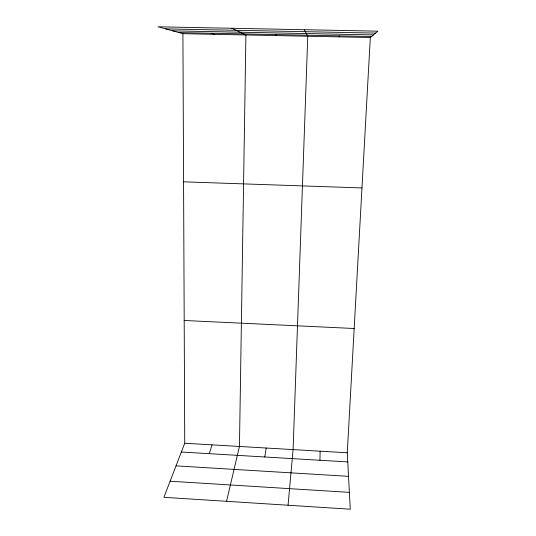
<?xml version="1.0" encoding="UTF-8"?>
<svg xmlns="http://www.w3.org/2000/svg" width="536" height="536" viewBox="0 0 536 536"><rect width="100%" height="100%" fill="white"/><g stroke="black" fill="none" stroke-linecap="round" stroke-linejoin="round"><path stroke-width="0.8" d="M319.952 460.263L320.119 451.191M182.917 33.681L184.739 443.252L163.909 497.314L350.269 509.2L347.274 452.779L370.316 37.52L377.9 31.175L158.1 26.8L182.917 33.681L370.316 37.52M288.06 505.234L293.098 449.603L307.758 36.24L304.374 29.715M264.75 456.98L266.211 448.029M226.554 501.307L239.451 446.461L245.91 34.967L231.833 28.267M209.288 453.684L212.028 444.853M338.946 36.877L339.275 35.858M165.604 28.884L375.602 33.098M172.672 30.84L373.445 34.907M178.964 32.582L371.522 36.515M183.573 181.825L361.968 187.942M184.19 320.481L354.169 328.501M184.739 443.252L347.274 452.779M181.362 452.022L347.757 461.918M176.029 465.858L348.527 476.343M170.113 481.214L349.378 492.37M211.218 33.239L214.32 34.324M275.35 34.552L276.744 35.604"/></g></svg>
